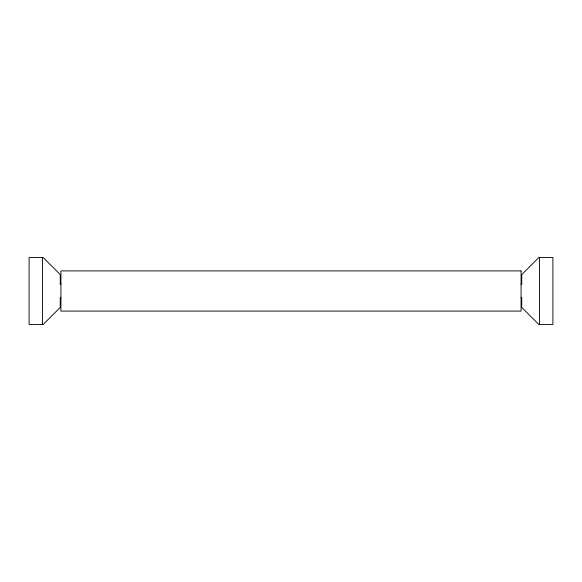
<?xml version="1.0" encoding="UTF-8"?>
<svg xmlns="http://www.w3.org/2000/svg" width="582" height="582" viewBox="0 0 582 582"><rect width="100%" height="100%" fill="white"/><g stroke="black" fill="none" stroke-linecap="round" stroke-linejoin="round"><path stroke-width="0.87" d="M60.928 284.3L60.259 284.3L60.259 274.602L43.17 257.506L29.1 257.506L29.1 324.494L43.17 324.494L60.259 307.398L60.259 297.7L60.928 297.7M521.072 284.3L521.741 284.3L521.741 274.602L538.83 257.506L552.9 257.506L552.9 324.494L538.83 324.494L521.741 307.398L521.741 297.7L521.072 297.7M539.507 257.506L539.507 324.494M42.493 257.506L42.493 324.494M521.072 270.906L60.928 270.906L60.928 311.094L521.072 311.094L521.072 270.906"/></g></svg>
